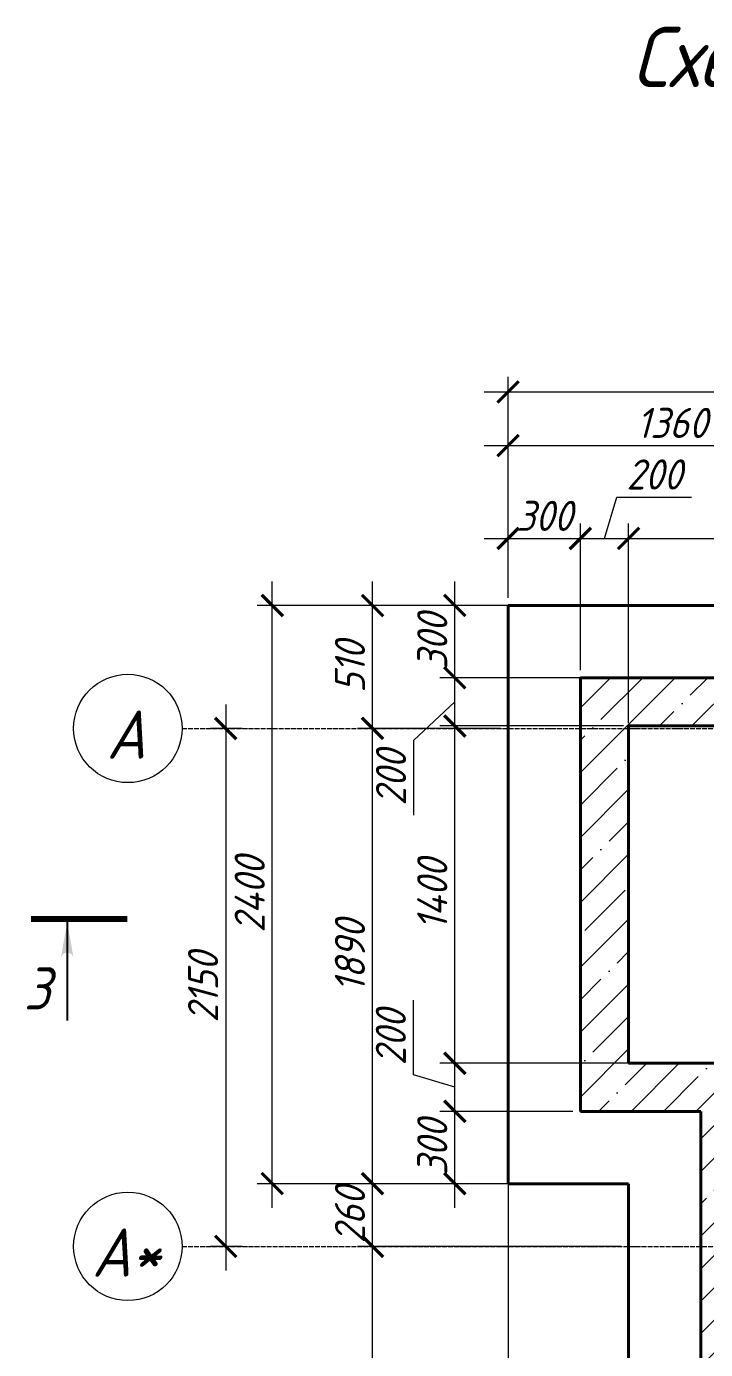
# Model space of a CAD drawing. Header units: millimetres. Extents: x 504091 to 2165846, y 135022 to 442887.
# Drawn here: x 1028403 to 1031222, y 227897 to 233389 of the extents above; entities that cross this region are included whole.
import ezdxf

# ---------------------------------------------------------------- set-up
doc = ezdxf.new("R2010")
doc.units = ezdxf.units.MM
doc.linetypes.add('ADSK_Линия сетки', pattern=[25, 20, -2.5, 0, -2.5])
doc.linetypes.add('осеваяX2', pattern=[4, 2.5, -0.5, 0.5, -0.5])
doc.layers.get('Defpoints').update_dxf_attribs({"color": 255})
doc.layers.add('PS_Обозначения', color=7, linetype='Continuous')
doc.layers.add('SGRAND', color=7, linetype='Continuous')
for name, color, linetype, lineweight in [('Аннотация', 7, 'Continuous', 9), ('Монолит тонкий', 204, 'Continuous', 9), ('Оси', 165, 'осеваяX2', 13), ('Размеры КР', 164, 'Continuous', 9)]:
    doc.layers.add(name, color=color, linetype=linetype, lineweight=lineweight)
doc.styles.add('GOST 2.304_new', font='isocpeur.ttf', dxfattribs={"width": 0.9, "oblique": 15})
doc.dimstyles.new('SPDS 1_50', dxfattribs={"dimscale": 50, "dimtxt": 2.5, "dimasz": 1.77, "dimexe": 1.25, "dimexo": 0.625, "dimtad": 1, "dimdec": 0, "dimrnd": 0.001, "dimzin": 9, "dimtxsty": 'GOST 2.304_new', "dimblk": 'ARCHTICK', "dimcen": 2.5, "dimdle": 2, "dimclrt": 256, "dimadec": 0, "dimazin": 2, "dimtfac": 0.75, "dimtdec": 0, "dimtmove": 1, "dimatfit": 3, "dimfxl": 0, "dimtolj": 1, "dimlwd": 9, "dimlwe": 9, "dimarcsym": 0})

# ---------------------------------------------------------------- blocks, each defined once
blk = doc.blocks.new('_ArchTick')
at = {"color": 0, "linetype": 'ByBlock', "const_width": 0.15}
blk.add_lwpolyline([(-0.5, -0.5), (0.5, 0.5)], dxfattribs=at)
blk = doc.blocks.new('*D1858')
at = {"layer": 'Defpoints', "color": 0, "lineweight": 20, "transparency": 16777216}
for p in [(1029330, 230475.6), (1029230, 228325.6), (1029330, 228325.6)]:
    blk.add_point(p, dxfattribs=at)
at = {"layer": 'Размеры КР', "color": 0, "lineweight": 9, "transparency": 16777216}
for p, q in [((1029230, 230575.6), (1029230, 228225.6)), ((1029298.7, 230475.6), (1029167.5, 230475.6)), ((1029298.7, 228325.6), (1029167.5, 228325.6))]:
    blk.add_line(p, q, dxfattribs=at)
at = {"layer": 'Размеры КР', "color": 0, "lineweight": 9, "transparency": 16777216, "xscale": 88.5, "yscale": 88.5, "zscale": 88.5}
for p, rotation in [((1029230, 230475.6), 90), ((1029230, 228325.6), 270)]:
    blk.add_blockref('_ArchTick', p, dxfattribs=dict(at, rotation=rotation))
at = {"layer": 'Размеры КР', "lineweight": 20, "transparency": 16777216, "insert": (1029136.3, 229400.6), "char_height": 125, "width": 114.926, "attachment_point": 5, "rotation": 90, "style": 'GOST 2.304_new'}
blk.add_mtext('\\A1;2150', dxfattribs=at)
blk = doc.blocks.new('*D1868')
at = {"layer": 'Defpoints', "color": 0, "lineweight": 20, "transparency": 16777216}
for p in [(1029839.6, 228325.6), (1030902.4, 228325.6), (1030902.4, 226885.9)]:
    blk.add_point(p, dxfattribs=at)
at = {"layer": 'Размеры КР', "color": 0, "lineweight": 9, "transparency": 16777216}
for p, q in [((1029839.6, 226785.9), (1029839.6, 228425.6)), ((1030871.2, 228325.6), (1029777.1, 228325.6)), ((1030871.2, 226885.9), (1029777.1, 226885.9))]:
    blk.add_line(p, q, dxfattribs=at)
at = {"layer": 'Размеры КР', "color": 0, "lineweight": 9, "transparency": 16777216, "xscale": 88.5, "yscale": 88.5, "zscale": 88.5}
for p, rotation in [((1029839.6, 228325.6), 90), ((1029839.6, 226885.9), 270)]:
    blk.add_blockref('_ArchTick', p, dxfattribs=dict(at, rotation=rotation))
at = {"layer": 'Размеры КР', "lineweight": 20, "transparency": 16777216, "insert": (1029745.8, 227605.7), "char_height": 125, "attachment_point": 5, "rotation": 90, "style": 'GOST 2.304_new'}
blk.add_mtext('\\A1;1440', dxfattribs=at)
blk = doc.blocks.new('*D1869')
at = {"layer": 'Defpoints', "color": 0, "lineweight": 20, "transparency": 16777216}
for p in [(1029839.6, 228585.9), (1030402.4, 228585.9), (1030902.4, 228325.6)]:
    blk.add_point(p, dxfattribs=at)
at = {"layer": 'Размеры КР', "color": 0, "lineweight": 9, "transparency": 16777216}
for p, q in [((1029839.6, 228225.6), (1029839.6, 228685.9)), ((1030371.2, 228585.9), (1029777.1, 228585.9)), ((1030871.2, 228325.6), (1029777.1, 228325.6))]:
    blk.add_line(p, q, dxfattribs=at)
at = {"layer": 'Размеры КР', "color": 0, "lineweight": 9, "transparency": 16777216, "xscale": 88.5, "yscale": 88.5, "zscale": 88.5}
for p, rotation in [((1029839.6, 228585.9), 90), ((1029839.6, 228325.6), 270)]:
    blk.add_blockref('_ArchTick', p, dxfattribs=dict(at, rotation=rotation))
at = {"layer": 'Размеры КР', "lineweight": 20, "transparency": 16777216, "insert": (1029745.8, 228455.7), "char_height": 125, "attachment_point": 5, "rotation": 90, "style": 'GOST 2.304_new'}
blk.add_mtext('\\A1;260', dxfattribs=at)
blk = doc.blocks.new('*D1870')
at = {"layer": 'Defpoints', "color": 0, "lineweight": 20, "transparency": 16777216}
for p in [(1029839.6, 230475.6), (1030402.4, 230475.6), (1030402.4, 228585.9)]:
    blk.add_point(p, dxfattribs=at)
at = {"layer": 'Размеры КР', "color": 0, "lineweight": 9, "transparency": 16777216}
for p, q in [((1029839.6, 228485.9), (1029839.6, 230575.6)), ((1030371.2, 230475.6), (1029777.1, 230475.6)), ((1030371.2, 228585.9), (1029777.1, 228585.9))]:
    blk.add_line(p, q, dxfattribs=at)
at = {"layer": 'Размеры КР', "color": 0, "lineweight": 9, "transparency": 16777216, "xscale": 88.5, "yscale": 88.5, "zscale": 88.5}
for p, rotation in [((1029839.6, 230475.6), 90), ((1029839.6, 228585.9), 270)]:
    blk.add_blockref('_ArchTick', p, dxfattribs=dict(at, rotation=rotation))
at = {"layer": 'Размеры КР', "lineweight": 20, "transparency": 16777216, "insert": (1029745.8, 229530.7), "char_height": 125, "attachment_point": 5, "rotation": 90, "style": 'GOST 2.304_new'}
blk.add_mtext('\\A1;1890', dxfattribs=at)
blk = doc.blocks.new('*D1871')
at = {"layer": 'Defpoints', "color": 0, "lineweight": 20, "transparency": 16777216}
for p in [(1029839.6, 230985.9), (1030402.4, 230985.9), (1030402.4, 230475.6)]:
    blk.add_point(p, dxfattribs=at)
at = {"layer": 'Размеры КР', "color": 0, "lineweight": 9, "transparency": 16777216}
for p, q in [((1029839.6, 230375.6), (1029839.6, 231085.9)), ((1030371.2, 230985.9), (1029777.1, 230985.9)), ((1030371.2, 230475.6), (1029777.1, 230475.6))]:
    blk.add_line(p, q, dxfattribs=at)
at = {"layer": 'Размеры КР', "color": 0, "lineweight": 9, "transparency": 16777216, "xscale": 88.5, "yscale": 88.5, "zscale": 88.5}
for p, rotation in [((1029839.6, 230985.9), 90), ((1029839.6, 230475.6), 270)]:
    blk.add_blockref('_ArchTick', p, dxfattribs=dict(at, rotation=rotation))
at = {"layer": 'Размеры КР', "lineweight": 20, "transparency": 16777216, "insert": (1029745.8, 230730.7), "char_height": 125, "attachment_point": 5, "rotation": 90, "style": 'GOST 2.304_new'}
blk.add_mtext('\\A1;510', dxfattribs=at)
blk = doc.blocks.new('*D1872')
at = {"layer": 'Defpoints', "color": 0, "lineweight": 20, "transparency": 16777216}
for p in [(1029423.6, 230985.9), (1030402.4, 230985.9), (1030402.4, 228585.9)]:
    blk.add_point(p, dxfattribs=at)
at = {"layer": 'Размеры КР', "color": 0, "lineweight": 9, "transparency": 16777216}
for p, q in [((1029423.6, 228485.9), (1029423.6, 231085.9)), ((1030371.2, 230985.9), (1029361.1, 230985.9)), ((1030371.2, 228585.9), (1029361.1, 228585.9))]:
    blk.add_line(p, q, dxfattribs=at)
at = {"layer": 'Размеры КР', "color": 0, "lineweight": 9, "transparency": 16777216, "xscale": 88.5, "yscale": 88.5, "zscale": 88.5}
for p, rotation in [((1029423.6, 230985.9), 90), ((1029423.6, 228585.9), 270)]:
    blk.add_blockref('_ArchTick', p, dxfattribs=dict(at, rotation=rotation))
at = {"layer": 'Размеры КР', "lineweight": 20, "transparency": 16777216, "insert": (1029329.9, 229785.9), "char_height": 125, "attachment_point": 5, "rotation": 90, "style": 'GOST 2.304_new'}
blk.add_mtext('\\A1;2400', dxfattribs=at)
blk = doc.blocks.new('*D1873')
at = {"layer": 'Defpoints', "color": 0, "lineweight": 20, "transparency": 16777216}
for p in [(1030181.1, 228885.9), (1030702.4, 228885.9), (1030652.4, 228585.9)]:
    blk.add_point(p, dxfattribs=at)
at = {"layer": 'Размеры КР', "color": 0, "lineweight": 9, "transparency": 16777216}
for p, q in [((1030181.1, 228485.9), (1030181.1, 228985.9)), ((1030671.2, 228885.9), (1030118.6, 228885.9)), ((1030621.2, 228585.9), (1030118.6, 228585.9))]:
    blk.add_line(p, q, dxfattribs=at)
at = {"layer": 'Размеры КР', "color": 0, "lineweight": 9, "transparency": 16777216, "xscale": 88.5, "yscale": 88.5, "zscale": 88.5}
for p, rotation in [((1030181.1, 228885.9), 90), ((1030181.1, 228585.9), 270)]:
    blk.add_blockref('_ArchTick', p, dxfattribs=dict(at, rotation=rotation))
at = {"layer": 'Размеры КР', "lineweight": 20, "transparency": 16777216, "insert": (1030087.4, 228735.9), "char_height": 125, "attachment_point": 5, "rotation": 90, "style": 'GOST 2.304_new'}
blk.add_mtext('\\A1;300', dxfattribs=at)
blk = doc.blocks.new('*D1874')
at = {"layer": 'Defpoints', "color": 0, "lineweight": 20, "transparency": 16777216}
for p in [(1030181.1, 229085.9), (1030996, 229085.9), (1030702.4, 228885.9)]:
    blk.add_point(p, dxfattribs=at)
at = {"layer": 'Размеры КР', "color": 0, "lineweight": 9, "transparency": 16777216}
for p, q in [((1030009.3, 229037.4), (1030009.3, 229347.2)), ((1030181.1, 228785.9), (1030181.1, 229185.9)), ((1030964.7, 229085.9), (1030118.6, 229085.9)), ((1030181.1, 228985.9), (1030009.3, 229037.4)), ((1030671.2, 228885.9), (1030118.6, 228885.9))]:
    blk.add_line(p, q, dxfattribs=at)
at = {"layer": 'Размеры КР', "color": 0, "lineweight": 9, "transparency": 16777216, "xscale": 88.5, "yscale": 88.5, "zscale": 88.5}
for p, rotation in [((1030181.1, 229085.9), 90), ((1030181.1, 228885.9), 270)]:
    blk.add_blockref('_ArchTick', p, dxfattribs=dict(at, rotation=rotation))
at = {"layer": 'Размеры КР', "lineweight": 20, "transparency": 16777216, "insert": (1029915.5, 229192.3), "char_height": 125, "attachment_point": 5, "rotation": 90, "style": 'GOST 2.304_new'}
blk.add_mtext('\\A1;200', dxfattribs=at)
blk = doc.blocks.new('*D1875')
at = {"layer": 'Defpoints', "color": 0, "lineweight": 20, "transparency": 16777216}
for p in [(1030181.1, 230485.9), (1030912, 230485.9), (1030996, 229085.9)]:
    blk.add_point(p, dxfattribs=at)
at = {"layer": 'Размеры КР', "color": 0, "lineweight": 9, "transparency": 16777216}
for p, q in [((1030181.1, 228985.9), (1030181.1, 230585.9)), ((1030880.8, 230485.9), (1030118.6, 230485.9)), ((1030964.7, 229085.9), (1030118.6, 229085.9))]:
    blk.add_line(p, q, dxfattribs=at)
at = {"layer": 'Размеры КР', "color": 0, "lineweight": 9, "transparency": 16777216, "xscale": 88.5, "yscale": 88.5, "zscale": 88.5}
for p, rotation in [((1030181.1, 230485.9), 90), ((1030181.1, 229085.9), 270)]:
    blk.add_blockref('_ArchTick', p, dxfattribs=dict(at, rotation=rotation))
at = {"layer": 'Размеры КР', "lineweight": 20, "transparency": 16777216, "insert": (1030087.4, 229785.9), "char_height": 125, "attachment_point": 5, "rotation": 90, "style": 'GOST 2.304_new'}
blk.add_mtext('\\A1;1400', dxfattribs=at)
blk = doc.blocks.new('*D1876')
at = {"layer": 'Defpoints', "color": 0, "lineweight": 20, "transparency": 16777216}
for p in [(1030181.1, 230685.9), (1030899.9, 230685.9), (1030912, 230485.9)]:
    blk.add_point(p, dxfattribs=at)
at = {"layer": 'Размеры КР', "color": 0, "lineweight": 9, "transparency": 16777216}
for p, q in [((1030181.1, 230385.9), (1030181.1, 230785.9)), ((1030868.7, 230685.9), (1030118.6, 230685.9)), ((1030181.1, 230585.9), (1030010, 230425.2)), ((1030880.8, 230485.9), (1030118.6, 230485.9)), ((1030010, 230425.2), (1030010, 230115.4))]:
    blk.add_line(p, q, dxfattribs=at)
at = {"layer": 'Размеры КР', "color": 0, "lineweight": 9, "transparency": 16777216, "xscale": 88.5, "yscale": 88.5, "zscale": 88.5}
for p, rotation in [((1030181.1, 230685.9), 90), ((1030181.1, 230485.9), 270)]:
    blk.add_blockref('_ArchTick', p, dxfattribs=dict(at, rotation=rotation))
at = {"layer": 'Размеры КР', "lineweight": 20, "transparency": 16777216, "insert": (1029916.3, 230270.3), "char_height": 125, "attachment_point": 5, "rotation": 90, "style": 'GOST 2.304_new'}
blk.add_mtext('\\A1;200', dxfattribs=at)
blk = doc.blocks.new('*D1877')
at = {"layer": 'Defpoints', "color": 0, "lineweight": 20, "transparency": 16777216}
for p in [(1030181.1, 230985.9), (1030899.9, 230985.9), (1030899.9, 230685.9)]:
    blk.add_point(p, dxfattribs=at)
at = {"layer": 'Размеры КР', "color": 0, "lineweight": 9, "transparency": 16777216}
for p, q in [((1030181.1, 230585.9), (1030181.1, 231085.9)), ((1030868.7, 230985.9), (1030118.6, 230985.9)), ((1030868.7, 230685.9), (1030118.6, 230685.9))]:
    blk.add_line(p, q, dxfattribs=at)
at = {"layer": 'Размеры КР', "color": 0, "lineweight": 9, "transparency": 16777216, "xscale": 88.5, "yscale": 88.5, "zscale": 88.5}
for p, rotation in [((1030181.1, 230985.9), 90), ((1030181.1, 230685.9), 270)]:
    blk.add_blockref('_ArchTick', p, dxfattribs=dict(at, rotation=rotation))
at = {"layer": 'Размеры КР', "lineweight": 20, "transparency": 16777216, "insert": (1030087.4, 230835.9), "char_height": 125, "attachment_point": 5, "rotation": 90, "style": 'GOST 2.304_new'}
blk.add_mtext('\\A1;300', dxfattribs=at)
blk = doc.blocks.new('*D1878')
at = {"layer": 'Defpoints', "color": 0, "lineweight": 20, "transparency": 16777216}
for p in [(1032802.4, 231872.7), (1030402.4, 230985.9), (1032802.4, 230985.9)]:
    blk.add_point(p, dxfattribs=at)
at = {"layer": 'Размеры КР', "color": 0, "lineweight": 9, "transparency": 16777216}
for p, q in [((1030402.4, 231017.1), (1030402.4, 231935.2)), ((1032802.4, 231017.1), (1032802.4, 231935.2)), ((1030302.4, 231872.7), (1032902.4, 231872.7))]:
    blk.add_line(p, q, dxfattribs=at)
at = {"layer": 'Размеры КР', "color": 0, "lineweight": 9, "transparency": 16777216, "xscale": 88.5, "yscale": 88.5, "zscale": 88.5, "rotation": 180}
blk.add_blockref('_ArchTick', (1030402.4, 231872.7), dxfattribs=at)
at = {"layer": 'Размеры КР', "color": 0, "lineweight": 9, "transparency": 16777216, "xscale": 88.5, "yscale": 88.5, "zscale": 88.5}
blk.add_blockref('_ArchTick', (1032802.4, 231872.7), dxfattribs=at)
at = {"layer": 'Размеры КР', "lineweight": 20, "transparency": 16777216, "insert": (1031602.4, 231966.5), "char_height": 125, "attachment_point": 5, "style": 'GOST 2.304_new'}
blk.add_mtext('\\A1;2400', dxfattribs=at)
blk = doc.blocks.new('*D1879')
at = {"layer": 'Defpoints', "color": 0, "lineweight": 20, "transparency": 16777216}
for p in [(1031762.7, 231649.9), (1030402.4, 230985.9), (1031762.7, 230685.9)]:
    blk.add_point(p, dxfattribs=at)
at = {"layer": 'Размеры КР', "color": 0, "lineweight": 9, "transparency": 16777216}
for p, q in [((1030402.4, 231017.1), (1030402.4, 231712.4)), ((1031762.7, 230717.1), (1031762.7, 231712.4)), ((1030302.4, 231649.9), (1031862.7, 231649.9))]:
    blk.add_line(p, q, dxfattribs=at)
at = {"layer": 'Размеры КР', "color": 0, "lineweight": 9, "transparency": 16777216, "xscale": 88.5, "yscale": 88.5, "zscale": 88.5, "rotation": 180}
blk.add_blockref('_ArchTick', (1030402.4, 231649.9), dxfattribs=at)
at = {"layer": 'Размеры КР', "color": 0, "lineweight": 9, "transparency": 16777216, "xscale": 88.5, "yscale": 88.5, "zscale": 88.5}
blk.add_blockref('_ArchTick', (1031762.7, 231649.9), dxfattribs=at)
at = {"layer": 'Размеры КР', "lineweight": 20, "transparency": 16777216, "insert": (1031082.5, 231743.7), "char_height": 125, "attachment_point": 5, "style": 'GOST 2.304_new'}
blk.add_mtext('\\A1;1360', dxfattribs=at)
blk = doc.blocks.new('*D1881')
at = {"layer": 'Defpoints', "color": 0, "lineweight": 20, "transparency": 16777216}
for p in [(1030702.4, 231264.2), (1030402.4, 230985.9), (1030702.4, 230685.9)]:
    blk.add_point(p, dxfattribs=at)
at = {"layer": 'Размеры КР', "color": 0, "lineweight": 9, "transparency": 16777216}
for p, q in [((1030402.4, 231017.1), (1030402.4, 231326.7)), ((1030702.4, 230717.1), (1030702.4, 231326.7)), ((1030302.4, 231264.2), (1030802.4, 231264.2))]:
    blk.add_line(p, q, dxfattribs=at)
at = {"layer": 'Размеры КР', "color": 0, "lineweight": 9, "transparency": 16777216, "xscale": 88.5, "yscale": 88.5, "zscale": 88.5, "rotation": 180}
blk.add_blockref('_ArchTick', (1030402.4, 231264.2), dxfattribs=at)
at = {"layer": 'Размеры КР', "color": 0, "lineweight": 9, "transparency": 16777216, "xscale": 88.5, "yscale": 88.5, "zscale": 88.5}
blk.add_blockref('_ArchTick', (1030702.4, 231264.2), dxfattribs=at)
at = {"layer": 'Размеры КР', "lineweight": 20, "transparency": 16777216, "insert": (1030552.4, 231357.9), "char_height": 125, "attachment_point": 5, "style": 'GOST 2.304_new'}
blk.add_mtext('\\A1;300', dxfattribs=at)
blk = doc.blocks.new('*D1882')
at = {"layer": 'Defpoints', "color": 0, "lineweight": 20, "transparency": 16777216}
for p in [(1030902.4, 231264.2), (1030702.4, 230685.9), (1030902.4, 230466.6)]:
    blk.add_point(p, dxfattribs=at)
at = {"layer": 'Размеры КР', "color": 0, "lineweight": 9, "transparency": 16777216}
for p, q in [((1030802.4, 231264.2), (1030854, 231436)), ((1030854, 231436), (1031163.7, 231436)), ((1030702.4, 230717.1), (1030702.4, 231326.7)), ((1030902.4, 230497.9), (1030902.4, 231326.7)), ((1030602.4, 231264.2), (1031002.4, 231264.2))]:
    blk.add_line(p, q, dxfattribs=at)
at = {"layer": 'Размеры КР', "color": 0, "lineweight": 9, "transparency": 16777216, "xscale": 88.5, "yscale": 88.5, "zscale": 88.5, "rotation": 180}
blk.add_blockref('_ArchTick', (1030702.4, 231264.2), dxfattribs=at)
at = {"layer": 'Размеры КР', "color": 0, "lineweight": 9, "transparency": 16777216, "xscale": 88.5, "yscale": 88.5, "zscale": 88.5}
blk.add_blockref('_ArchTick', (1030902.4, 231264.2), dxfattribs=at)
at = {"layer": 'Размеры КР', "lineweight": 20, "transparency": 16777216, "insert": (1031008.8, 231529.8), "char_height": 125, "attachment_point": 5, "style": 'GOST 2.304_new'}
blk.add_mtext('\\A1;200', dxfattribs=at)
blk = doc.blocks.new('*D1883')
at = {"layer": 'Defpoints', "color": 0, "lineweight": 20, "transparency": 16777216}
for p in [(1032302.4, 231264.2), (1030902.4, 230466.6), (1032302.4, 230485.9)]:
    blk.add_point(p, dxfattribs=at)
at = {"layer": 'Размеры КР', "color": 0, "lineweight": 9, "transparency": 16777216}
for p, q in [((1030902.4, 230497.9), (1030902.4, 231326.7)), ((1032302.4, 230517.1), (1032302.4, 231326.7)), ((1030802.4, 231264.2), (1032402.4, 231264.2))]:
    blk.add_line(p, q, dxfattribs=at)
at = {"layer": 'Размеры КР', "color": 0, "lineweight": 9, "transparency": 16777216, "xscale": 88.5, "yscale": 88.5, "zscale": 88.5, "rotation": 180}
blk.add_blockref('_ArchTick', (1030902.4, 231264.2), dxfattribs=at)
at = {"layer": 'Размеры КР', "color": 0, "lineweight": 9, "transparency": 16777216, "xscale": 88.5, "yscale": 88.5, "zscale": 88.5}
blk.add_blockref('_ArchTick', (1032302.4, 231264.2), dxfattribs=at)
at = {"layer": 'Размеры КР', "lineweight": 20, "transparency": 16777216, "insert": (1031602.4, 231357.9), "char_height": 125, "attachment_point": 5, "style": 'GOST 2.304_new'}
blk.add_mtext('\\A1;1400', dxfattribs=at)
blk = doc.blocks.new('*D1895')
at = {"layer": 'Defpoints', "color": 0, "lineweight": 20, "transparency": 16777216}
for p in [(1039522.5, 228785.9), (1030402.4, 228683.5), (1039522.5, 225648.7)]:
    blk.add_point(p, dxfattribs=at)
at = {"layer": 'Размеры КР', "color": 0, "lineweight": 9, "transparency": 16777216}
for p, q in [((1039522.5, 228754.6), (1039522.5, 225586.2)), ((1030402.4, 228652.3), (1030402.4, 225586.2)), ((1030302.4, 225648.7), (1039622.5, 225648.7))]:
    blk.add_line(p, q, dxfattribs=at)
at = {"layer": 'Размеры КР', "color": 0, "lineweight": 9, "transparency": 16777216, "xscale": 88.5, "yscale": 88.5, "zscale": 88.5, "rotation": 180}
blk.add_blockref('_ArchTick', (1030402.4, 225648.7), dxfattribs=at)
at = {"layer": 'Размеры КР', "color": 0, "lineweight": 9, "transparency": 16777216, "xscale": 88.5, "yscale": 88.5, "zscale": 88.5}
blk.add_blockref('_ArchTick', (1039522.5, 225648.7), dxfattribs=at)
at = {"layer": 'Размеры КР', "lineweight": 20, "transparency": 16777216, "insert": (1034962.5, 225742.4), "char_height": 125, "attachment_point": 5, "style": 'GOST 2.304_new'}
blk.add_mtext('\\A1;9120', dxfattribs=at)

msp = doc.modelspace()

# ---------------------------------------------------------------- hatches: boundary and pattern name
at = {"layer": 'PS_Обозначения', "ltscale": 50}
msp.add_hatch(color=256, dxfattribs=at).paths.add_polyline_path([(1028572.2411, 229672.6525), (1028545.8411, 229522.6525, -0.839099631), (1028598.6411, 229522.6525)], flags=0)
at = {"layer": 'SGRAND', "lineweight": 20}
h = msp.add_hatch(dxfattribs=at)
h.set_pattern_fill('ANSI35', color=256, scale=30)
h.paths.add_polyline_path([(1039522.5307, 230385.88), (1032502.4117, 230385.88), (1032502.4117, 230475.5539), (1032302.4117, 230475.5539), (1032302.4117, 229085.8765), (1031762.6815, 229085.8765), (1031762.6815, 228885.8765), (1032302.4117, 228885.8765), (1032302.4117, 228325.5539), (1032502.4117, 228325.5539), (1032502.4117, 229085.88), (1039522.5307, 229085.88)])
h.paths.add_polyline_path([(1034502.5307, 230185.88), (1034502.5307, 229285.88), (1032502.4117, 229285.88), (1032502.4117, 230185.88)], flags=16)
h.paths.add_polyline_path([(1034702.5307, 230185.88), (1037122.5307, 230185.88), (1037122.5307, 229285.88), (1034702.5307, 229285.88)], flags=16)
h.paths.add_polyline_path([(1035377.91, 229838.8267), (1036058.4089, 229838.8267), (1036058.4089, 229594.0682), (1035377.91, 229594.0682)], flags=0)
h.paths.add_polyline_path([(1037322.5307, 230185.88), (1039322.5307, 230185.88), (1039322.5307, 229285.88), (1037322.5307, 229285.88)], flags=16)
h.paths.add_polyline_path([(1032502.4117, 230685.88), (1031762.6815, 230685.88), (1031762.6815, 230485.88), (1032302.4117, 230485.88), (1032302.4117, 230475.5539), (1032502.4117, 230475.5539)])
h.paths.add_polyline_path([(1031762.6815, 230685.88), (1030702.4117, 230685.88), (1030702.4117, 230475.5539), (1030902.4117, 230475.5539), (1030902.4117, 230485.88), (1031762.6815, 230485.88)])
h.paths.add_polyline_path([(1030902.4117, 230475.5539), (1030702.4117, 230475.5539), (1030702.4117, 228885.8765), (1031202.4117, 228885.8765), (1031202.4117, 228325.5539), (1031402.4117, 228325.5539), (1031402.4117, 228885.8765), (1031762.6815, 228885.8765), (1031762.6815, 229085.8765), (1030902.4117, 229085.8765)])
h.paths.add_polyline_path([(1031402.4117, 228325.5539), (1031202.4117, 228325.5539), (1031202.4117, 226885.8765), (1031762.6815, 226885.8765), (1031762.6815, 227085.8765), (1031402.4117, 227085.8765)])
h.paths.add_polyline_path([(1032502.4117, 228325.5539), (1032302.4117, 228325.5539), (1032302.4117, 227085.8765), (1031762.6815, 227085.8765), (1031762.6815, 226885.8765), (1032502.4117, 226885.8765)])
h.paths.add_polyline_path([(1035372.374, 229556.1138), (1035987.374, 229556.1138), (1036083.1509, 229913.5582), (1035468.1509, 229913.5582)], flags=8)

# ---------------------------------------------------------------- linework, layer by layer
at = {"layer": 'PS_Обозначения', "ltscale": 50}
msp.add_lwpolyline([(1028822.2411, 229685.1525, 25, 25, 0), (1028422.2411, 229685.1525, 0, 0, 0)], format="xyseb", dxfattribs=at)
msp.add_lwpolyline([(1028572.2411, 229672.6525), (1028572.2411, 229262.7613)], dxfattribs=at)
at = {"layer": 'Монолит тонкий', "lineweight": 40, "ltscale": 100}
for p, q in [((1030402.4117, 230985.88), (1032802.4117, 230985.88)), ((1030402.4117, 228585.8765), (1030402.4117, 230985.88)), ((1030702.4117, 230685.88), (1032502.4117, 230685.88)), ((1030702.4117, 228885.8765), (1030702.4117, 230685.88)), ((1030902.4117, 230485.88), (1032302.4117, 230485.88)), ((1030902.4117, 229085.8765), (1030902.4117, 230485.88)), ((1032302.4117, 229085.8765), (1030902.4117, 229085.8765)), ((1031202.4117, 228885.8765), (1030702.4117, 228885.8765)), ((1031202.4117, 226885.8765), (1031202.4117, 228885.8765)), ((1030902.4117, 228585.8765), (1030402.4117, 228585.8765)), ((1030902.4117, 226885.8765), (1030902.4117, 228585.8765))]:
    msp.add_line(p, q, dxfattribs=at)
at = {"layer": 'Оси', "linetype": 'ADSK_Линия сетки'}
for p, q in [((1029049.0707, 230475.5539), (1039662.6815, 230475.5539)), ((1029049.0707, 228325.5539), (1039662.6815, 228325.5539))]:
    msp.add_line(p, q, dxfattribs=at)
at = {"layer": 'Размеры КР', "lineweight": 20}
for centre in [(1028824.0707, 230475.5539), (1028824.0707, 228325.5539)]:
    msp.add_circle(centre, 225, dxfattribs=at)

# ---------------------------------------------------------------- texts
at = {"layer": 'PS_Обозначения', "style": 'GOST 2.304_new', "oblique": 15, "width": 0.9}
msp.add_text('3', height=175, dxfattribs=at).set_placement((1028391.7219, 229308.839))
at = {"layer": 'Аннотация', "lineweight": 9, "insert": (1030448.5462, 233387.7664), "char_height": 250, "attachment_point": 1, "line_spacing_factor": 1.022766, "style": 'GOST 2.304_new'}
msp.add_mtext_dynamic_manual_height_columns('\\pi467.69458;Схема фундаментной плиты и стен пандуса входной группы \\P\\pi1865.84613;в осях 5-7/А*-Б. Опалубка  (М 1:50)', width=9480.531459, gutter_width=2500, heights=[1983.7092], dxfattribs=at)
at = {"layer": 'Оси', "char_height": 200, "width": 245.7, "attachment_point": 5, "line_spacing_factor": 1.022766, "style": 'GOST 2.304_new'}
for s, insert in [('\\pt51.428,102.858,154.286,205.714,257.142,308.572,360,411.428,462.858,514.286,565.714,617.142,668.572,720,771.428,822.858,874.286,925.714,977.142,1028.572,1080,1131.428,1182.858,1234.286,1285.714,1337.142,1388.572,1440,1491.428,1542.858,1594.286,1645.714;А', (1028816.8606, 230449.978)), ('\\pt51.428,102.858,154.286,205.714,257.142,308.572,360,411.428,462.858,514.286,565.714,617.142,668.572,720,771.428,822.858,874.286,925.714,977.142,1028.572,1080,1131.428,1182.858,1234.286,1285.714,1337.142,1388.572,1440,1491.428,1542.858,1594.286,1645.714;А*', (1028816.8606, 228299.978))]:
    msp.add_mtext(s, dxfattribs=dict(at, insert=insert))

# ---------------------------------------------------------------- dimensions: what is measured, and where the dimension line sits
at = {"layer": 'Размеры КР', "lineweight": 20}
for base, p1, p2, picture, middle in [((1032802.4117, 231872.7375), (1030402.4117, 230985.88), (1032802.4117, 230985.88), '*D1878', (1031602.4117, 231966.4875)), ((1031762.6815, 231649.9121), (1030402.4117, 230985.88), (1031762.6815, 230685.88), '*D1879', (1031082.5466, 231743.6621)), ((1030902.4117, 231264.153), (1030702.4117, 230685.88), (1030902.4117, 230466.635), '*D1882', (1030885.2242, 231529.778)), ((1032302.4117, 231264.153), (1030902.4117, 230466.635), (1032302.4117, 230485.88), '*D1883', (1031602.4117, 231357.903)), ((1039522.5307, 225648.6601), (1030402.4117, 228683.5304), (1039522.5307, 228785.88), '*D1895', (1034962.4712, 225742.4101))]:
    dim = msp.add_linear_dim(base=base, p1=p1, p2=p2, dimstyle='SPDS 1_50', dxfattribs=at)
    dim.commit()
    dim.dimension.update_dxf_attribs({"geometry": picture, "text_midpoint": middle})
dim = msp.add_linear_dim(base=(1030702.4117, 231264.153), p1=(1030402.4117, 230985.88), p2=(1030702.4117, 230685.88), dimstyle='SPDS 1_50', dxfattribs=at)
dim.commit()
dim.dimension.update_dxf_attribs({"geometry": '*D1881', "text_midpoint": (1030552.4117, 231264.153), "dimtype": 160})
for base, p1, p2, picture, middle in [((1029423.634, 230985.88), (1030402.4117, 228585.8765), (1030402.4117, 230985.88), '*D1872', (1029329.884, 229785.8783)), ((1029839.5652, 230985.88), (1030402.4117, 230475.5539), (1030402.4117, 230985.88), '*D1871', (1029745.8152, 230730.717)), ((1029230.0133, 228325.5539), (1029329.9982, 230475.5539), (1029329.9982, 228325.5539), '*D1858', (1029136.2633, 229400.5539)), ((1029839.5652, 230475.5539), (1030402.4117, 228585.8765), (1030402.4117, 230475.5539), '*D1870', (1029745.8152, 229530.7152)), ((1030181.1431, 230485.88), (1030995.9514, 229085.8765), (1030912.0169, 230485.88), '*D1875', (1030087.3931, 229785.8783)), ((1030181.1431, 229085.8765), (1030702.4117, 228885.8765), (1030995.9514, 229085.8765), '*D1874', (1029915.5181, 229068.689)), ((1029839.5652, 228325.5539), (1030902.4117, 226885.8765), (1030902.4117, 228325.5539), '*D1868', (1029745.8152, 227605.7152))]:
    dim = msp.add_linear_dim(base=base, p1=p1, p2=p2, angle=90, dimstyle='SPDS 1_50', dxfattribs=at)
    dim.commit()
    dim.dimension.update_dxf_attribs({"geometry": picture, "text_midpoint": middle})
for base, p1, p2, picture, middle in [((1030181.1431, 230985.88), (1030899.9315, 230685.88), (1030899.9315, 230985.88), '*D1877', (1030181.1431, 230835.88)), ((1030181.1431, 230685.88), (1030912.0169, 230485.88), (1030899.9315, 230685.88), '*D1876', (1030010.0176, 230393.9328)), ((1030181.1431, 228885.8765), (1030652.4117, 228585.8765), (1030702.4117, 228885.8765), '*D1873', (1030181.1431, 228735.8765)), ((1029839.5652, 228585.8765), (1030902.4117, 228325.5539), (1030402.4117, 228585.8765), '*D1869', (1029839.5652, 228455.7152))]:
    dim = msp.add_linear_dim(base=base, p1=p1, p2=p2, angle=90, dimstyle='SPDS 1_50', dxfattribs=at)
    dim.commit()
    dim.dimension.update_dxf_attribs({"geometry": picture, "text_midpoint": middle, "dimtype": 160})

doc.saveas('drawing.dxf')
